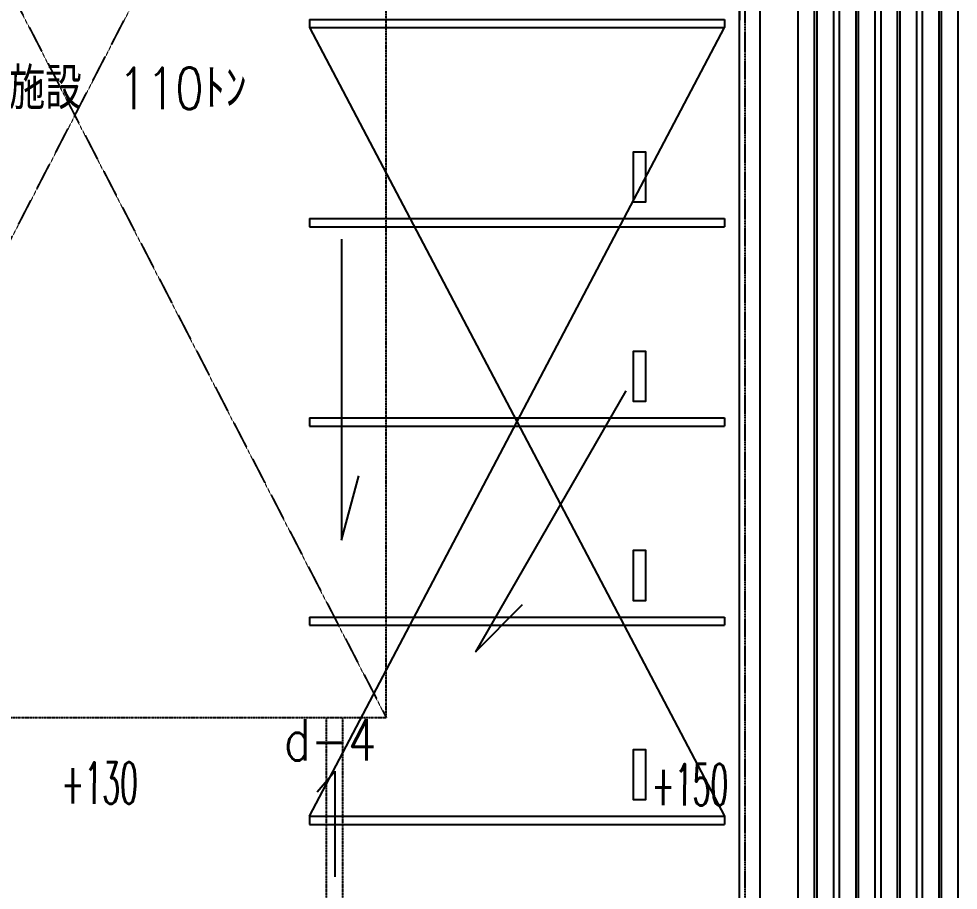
# Model space of a CAD drawing. Header units: millimetres. Extents: x 5204 to 163252, y 3613 to 115772.
# Drawn here: x 29390 to 40707, y 35818 to 46316 of the extents above; entities that cross this region are included whole.
import ezdxf

# ---------------------------------------------------------------- set-up
doc = ezdxf.new("R2010")
doc.units = ezdxf.units.MM
doc.header["$LTSCALE"] = 0.2
doc.header["$PDMODE"] = 1
doc.linetypes.add('CENTER', pattern=[50.8, 31.75, -6.35, 6.35, -6.35])
doc.linetypes.add('HIDDEN', pattern=[0.375, 0.25, -0.125])
for name, color, linetype in [('0-1', 7, 'Continuous'), ('1_文字', 3, 'Continuous'), ('92 設備記述', 3, 'Continuous')]:
    doc.layers.add(name, color=color, linetype=linetype)
doc.layers.add('A_通芯', color=8, linetype='Continuous', plot=False)
doc.styles.get("Standard").update_dxf_attribs({"font": 'simplex.shx', "width": 0.8, "height": 700, "bigfont": 'extfont2.shx'})
doc.styles.add('Standard-A', font='romans.shx', dxfattribs={"bigfont": 'extfont2.shx'})

msp = doc.modelspace()

# ---------------------------------------------------------------- linework, layer by layer
at = {"layer": '0-1', "color": 7, "linetype": 'Continuous'}
for p, q in [((38072, 34895), (38072, 62225)), ((38322, 39767), (38322, 61975)), ((38777, 39767), (38777, 61675)), ((38977, 39767), (38977, 61675)), ((39007, 39767), (39007, 61675)), ((39477, 39767), (39477, 61675)), ((39507, 39767), (39507, 61675)), ((39977, 39767), (39977, 61675)), ((40007, 39767), (40007, 61675)), ((40477, 39767), (40477, 61675)), ((40507, 39767), (40507, 61675)), ((38077, 46298), (38077, 46512)), ((32892, 46309), (37892, 46309)), ((32892, 46309), (32892, 46209)), ((37892, 46309), (37892, 46209)), ((32892, 46209), (37892, 46209)), ((32892, 43909), (37892, 43909)), ((32892, 43909), (32892, 43809)), ((32892, 43809), (37892, 43809)), ((37892, 43909), (37892, 43809)), ((33279, 43662), (33279, 40035)), ((36703, 41832), (34890, 38691)), ((32892, 41509), (37892, 41509)), ((32892, 41509), (32892, 41409)), ((37892, 41509), (37892, 41409)), ((32892, 41409), (37892, 41409)), ((33279, 40035), (33487, 40810)), ((38322, 34895), (38322, 39767)), ((38777, 34745), (38777, 39767)), ((38977, 34745), (38977, 39767)), ((39007, 34745), (39007, 39767)), ((39477, 34745), (39477, 39767)), ((39507, 34745), (39507, 39767)), ((39977, 34745), (39977, 39767)), ((40007, 34745), (40007, 39767)), ((40477, 34745), (40477, 39767)), ((40507, 34745), (40507, 39767)), ((34890, 38691), (35457, 39259)), ((32892, 39109), (37892, 39109)), ((32892, 39109), (32892, 39009)), ((37892, 39109), (37892, 39009)), ((32892, 39009), (37892, 39009)), ((32986, 37004), (33195, 37251)), ((33195, 37251), (33195, 35978)), ((32892, 36709), (37892, 36709)), ((32892, 36709), (32892, 36609)), ((37892, 36709), (37892, 36609)), ((32892, 36609), (37892, 36609))]:
    msp.add_line(p, q, dxfattribs=at)
at = {"layer": '0-1', "color": 8, "linetype": 'Continuous'}
for p, q in [((39207, 34745), (39207, 61675)), ((39277, 34745), (39277, 61675)), ((39707, 34745), (39707, 61675)), ((39777, 34745), (39777, 61675)), ((40207, 34745), (40207, 61675)), ((40277, 34745), (40277, 61675)), ((40707, 34745), (40707, 61675))]:
    msp.add_line(p, q, dxfattribs=at)
at = {"layer": '0-1', "color": 8, "linetype": 'HIDDEN', "ltscale": 30}
for p, q in [((26315, 37900), (33815, 52400)), ((26315, 52400), (33815, 37900)), ((33095, 34484), (33095, 37900)), ((33295, 34484), (33295, 37900))]:
    msp.add_line(p, q, dxfattribs=at)
msp.add_lwpolyline([(26315, 37900), (33815, 37900), (33815, 52400), (26315, 52400), (26315, 37900), (26315, 37900), (26315, 37900)], close=True, dxfattribs=at)
at = {"layer": '0-1', "color": 7, "linetype": 'Continuous'}
for points in [[(36942, 44109), (36942, 44709), (36792, 44709), (36792, 44109), (36942, 44109), (36942, 44109)], [(36942, 41709), (36942, 42309), (36792, 42309), (36792, 41709), (36942, 41709), (36942, 41709)], [(36942, 39309), (36942, 39909), (36792, 39909), (36792, 39309), (36942, 39309), (36942, 39309)], [(36942, 36909), (36942, 37509), (36792, 37509), (36792, 36909), (36942, 36909), (36942, 36909)]]:
    msp.add_lwpolyline(points, close=True, dxfattribs=at)
at = {"layer": '0-1', "color": 7}
for p in [(31551, 44234), (31318, 41484), (31318, 41484), (32201, 41484), (32201, 39534), (32201, 39534), (32201, 39534), (32201, 38434), (32201, 38434), (32201, 38434), (31318, 36484), (31318, 36484), (32201, 36484)]:
    msp.add_point(p, dxfattribs=at)
at = {"layer": '1_文字', "color": 6}
for p, q in [((32892, 46209), (37892, 36709)), ((32892, 36709), (37892, 46209))]:
    msp.add_line(p, q, dxfattribs=at)
at = {"layer": 'A_通芯', "linetype": 'CENTER', "ltscale": 2}
msp.add_line((38142, 25862), (38142, 62551), dxfattribs=at)

# ---------------------------------------------------------------- texts
at = {"layer": '0-1', "color": 7, "width": 0.5}
for s, p in [('+130', (29902, 36861)), ('+150', (37014, 36841))]:
    msp.add_text(s, height=500, rotation=359.84, dxfattribs=at).set_placement(p)
at = {"layer": '92 設備記述', "style": 'Standard-A', "width": 0.8}
for s, p in [('雨水浸透施設\u3000110ﾄﾝ', (27508, 45227)), ('d-4', (32583, 37380))]:
    msp.add_text(s, height=500, dxfattribs=at).set_placement(p)

doc.saveas('drawing.dxf')
